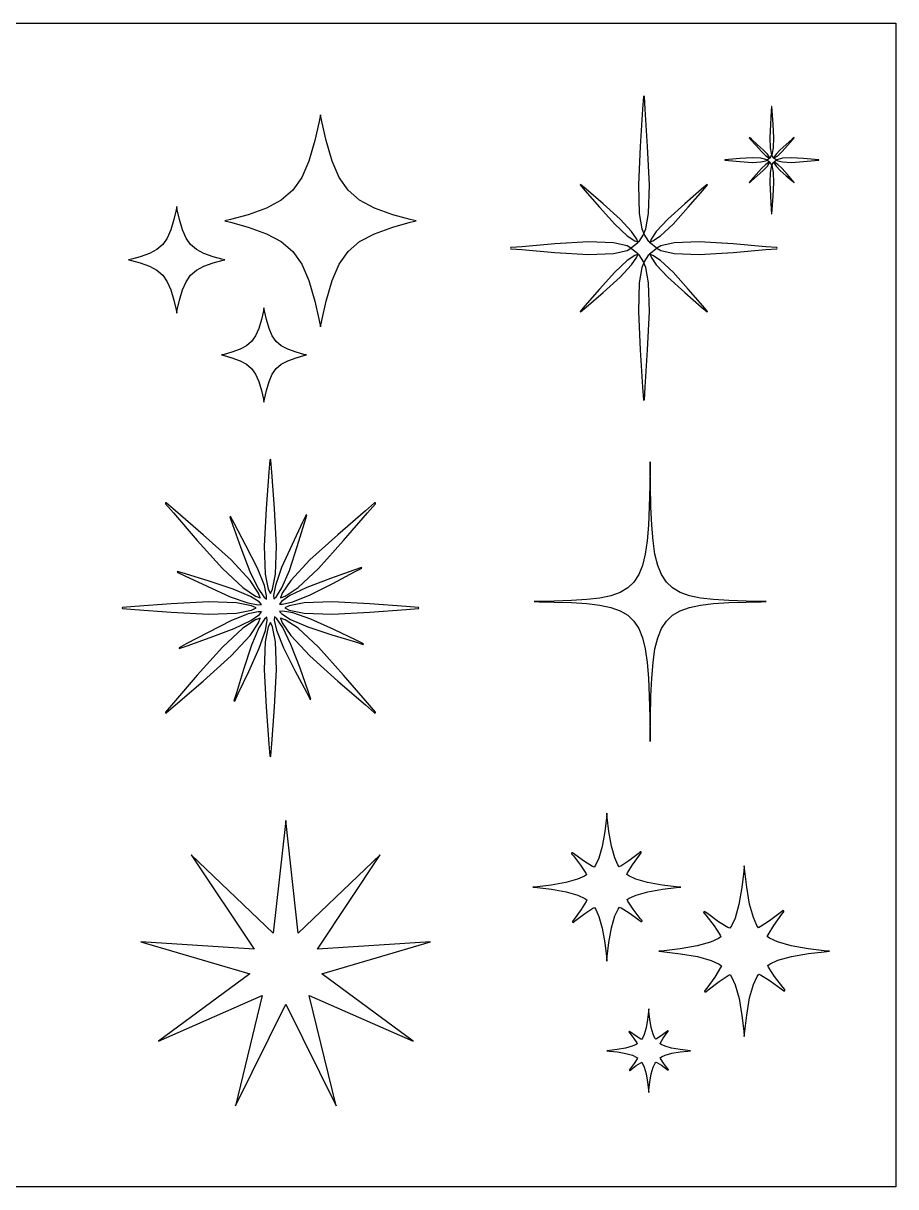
# Model space of a CAD drawing. Extents: x 0 to 265, y 0 to 176.
# Drawn here: x 132.3 to 264.6, y 0 to 176.4 of the extents above; entities that cross this region are included whole.
import ezdxf

# ---------------------------------------------------------------- set-up
doc = ezdxf.new("R2010")
doc.units = 0
doc.layers.get('0').update_dxf_attribs({"linetype": 'CONTINUOUS'})

msp = doc.modelspace()

# ---------------------------------------------------------------- linework, layer by layer
at = {"color": 7}
for p, q in [((0, 176.389), (264.583, 176.389)), ((264.583, 176.389), (264.583, 0)), ((264.583, 0), (0, 0))]:
    msp.add_line(p, q, dxfattribs=at)
at = {"color": 0}
for p, q in [((226.321, 165.278), (226.199, 163.39)), ((226.395, 165.358), (226.321, 165.3)), ((226.321, 165.3), (226.321, 165.278)), ((226.47, 165.3), (226.395, 165.358)), ((226.471, 165.278), (226.47, 165.3)), ((226.591, 163.39), (226.471, 165.278)), ((177.358, 162.491), (177.166, 161.514)), ((177.549, 161.514), (177.358, 162.491)), ((226.199, 163.39), (225.829, 157.725)), ((226.961, 157.725), (226.591, 163.39)), ((245.715, 163.111), (245.583, 161.107)), ((245.758, 163.778), (245.715, 163.111)), ((245.81, 163.78), (245.758, 163.78)), ((245.758, 163.78), (245.758, 163.778)), ((245.81, 163.778), (245.81, 163.78)), ((245.853, 163.111), (245.81, 163.778)), ((245.984, 161.107), (245.853, 163.111)), ((177.166, 161.514), (176.512, 158.594)), ((178.203, 158.594), (177.549, 161.514)), ((245.583, 161.107), (245.488, 159.041)), ((246.079, 159.041), (245.984, 161.107)), ((242.389, 159.063), (242.363, 159.038)), ((242.363, 159.038), (242.364, 159.037)), ((242.364, 159.037), (242.621, 158.738)), ((242.39, 159.062), (242.389, 159.063)), ((242.689, 158.802), (242.39, 159.062)), ((243.592, 158.026), (242.689, 158.802)), ((245.488, 159.041), (245.535, 157.508)), ((246.032, 157.508), (246.079, 159.041)), ((248.879, 158.802), (247.977, 158.026)), ((249.18, 159.062), (248.879, 158.802)), ((248.945, 158.738), (249.204, 159.037)), ((249.204, 159.038), (249.18, 159.063)), ((249.18, 159.063), (249.18, 159.062)), ((249.204, 159.037), (249.204, 159.038)), ((176.512, 158.594), (175.601, 155.469)), ((179.113, 155.469), (178.203, 158.594)), ((225.829, 157.725), (225.56, 151.883)), ((227.23, 151.883), (226.961, 157.725)), ((242.621, 158.738), (243.399, 157.835)), ((243.399, 157.835), (244.219, 156.924)), ((244.501, 157.207), (243.592, 158.026)), ((245.121, 156.542), (244.501, 157.207)), ((245.535, 157.508), (245.677, 156.687)), ((245.89, 156.687), (246.032, 157.508)), ((247.066, 157.207), (246.446, 156.542)), ((247.977, 158.026), (247.066, 157.207)), ((247.348, 156.924), (248.168, 157.835)), ((248.168, 157.835), (248.945, 158.738)), ((175.601, 155.469), (174.519, 153.002)), ((180.195, 153.002), (179.113, 155.469)), ((238.651, 155.671), (238.65, 155.671)), ((238.65, 155.671), (238.65, 155.611)), ((238.65, 155.611), (238.651, 155.611)), ((239.237, 155.721), (238.651, 155.671)), ((238.651, 155.611), (239.237, 155.563)), ((240.994, 155.871), (239.237, 155.721)), ((239.237, 155.563), (240.994, 155.414)), ((242.805, 155.979), (240.994, 155.871)), ((240.994, 155.414), (242.805, 155.305)), ((244.148, 155.926), (242.805, 155.979)), ((242.805, 155.305), (244.148, 155.357)), ((244.876, 155.758), (244.148, 155.926)), ((244.148, 155.357), (244.878, 155.525)), ((244.219, 156.924), (244.883, 156.305)), ((245.085, 155.641), (244.876, 155.758)), ((244.878, 155.525), (245.085, 155.641)), ((244.883, 156.305), (245.298, 156.028)), ((245.298, 155.257), (244.883, 154.98)), ((245.121, 155.662), (245.085, 155.641)), ((245.085, 155.641), (245.121, 155.622)), ((245.398, 156.129), (245.121, 156.542)), ((245.436, 155.907), (245.121, 155.662)), ((245.121, 155.622), (245.436, 155.375)), ((245.298, 156.028), (245.451, 155.976)), ((245.451, 155.308), (245.298, 155.257)), ((245.451, 155.976), (245.398, 156.129)), ((245.398, 155.156), (245.451, 155.308)), ((245.463, 155.936), (245.436, 155.907)), ((245.436, 155.375), (245.463, 155.346)), ((245.453, 155.975), (245.451, 155.976)), ((245.451, 155.976), (245.451, 155.973)), ((245.451, 155.973), (245.462, 155.94)), ((245.462, 155.344), (245.451, 155.312)), ((245.451, 155.312), (245.451, 155.308)), ((245.451, 155.308), (245.453, 155.309)), ((245.485, 155.964), (245.453, 155.975)), ((245.453, 155.309), (245.485, 155.321)), ((245.462, 155.94), (245.463, 155.936)), ((245.463, 155.346), (245.462, 155.344)), ((245.489, 155.962), (245.485, 155.964)), ((245.485, 155.321), (245.489, 155.321)), ((245.518, 155.997), (245.489, 155.962)), ((245.489, 155.321), (245.518, 155.289)), ((245.763, 156.393), (245.518, 155.997)), ((245.518, 155.289), (245.763, 154.89)), ((245.677, 156.687), (245.784, 156.439)), ((245.784, 156.439), (245.763, 156.393)), ((245.784, 156.439), (245.89, 156.687)), ((245.804, 156.393), (245.784, 156.439)), ((246.049, 155.997), (245.804, 156.393)), ((245.804, 154.89), (246.049, 155.289)), ((246.079, 155.962), (246.049, 155.997)), ((246.049, 155.289), (246.079, 155.321)), ((246.082, 155.964), (246.079, 155.962)), ((246.079, 155.321), (246.082, 155.321)), ((246.114, 155.975), (246.082, 155.964)), ((246.082, 155.321), (246.114, 155.309)), ((246.104, 155.936), (246.105, 155.94)), ((246.13, 155.907), (246.104, 155.936)), ((246.104, 155.346), (246.13, 155.375)), ((246.105, 155.344), (246.104, 155.346)), ((246.105, 155.94), (246.116, 155.973)), ((246.116, 155.312), (246.105, 155.344)), ((246.118, 155.976), (246.114, 155.975)), ((246.114, 155.309), (246.118, 155.308)), ((246.116, 155.973), (246.118, 155.976)), ((246.118, 155.308), (246.116, 155.312)), ((246.169, 156.127), (246.118, 155.976)), ((246.118, 155.976), (246.269, 156.028)), ((246.269, 155.257), (246.118, 155.308)), ((246.118, 155.308), (246.169, 155.156)), ((246.446, 155.662), (246.13, 155.907)), ((246.13, 155.375), (246.446, 155.622)), ((246.446, 156.542), (246.169, 156.127)), ((246.269, 156.028), (246.684, 156.305)), ((246.684, 154.98), (246.269, 155.257)), ((246.483, 155.641), (246.446, 155.662)), ((246.446, 155.622), (246.483, 155.641)), ((246.691, 155.758), (246.483, 155.641)), ((246.483, 155.641), (246.691, 155.525)), ((246.684, 156.305), (247.348, 156.924)), ((247.42, 155.926), (246.691, 155.758)), ((246.691, 155.525), (247.42, 155.357)), ((248.762, 155.979), (247.42, 155.926)), ((247.42, 155.357), (248.762, 155.305)), ((250.574, 155.871), (248.762, 155.979)), ((248.762, 155.305), (250.574, 155.414)), ((252.331, 155.721), (250.574, 155.871)), ((250.574, 155.414), (252.331, 155.563)), ((252.917, 155.671), (252.331, 155.721)), ((252.331, 155.563), (252.917, 155.611)), ((252.917, 155.611), (252.917, 155.671)), ((252.917, 155.671), (252.917, 155.671)), ((252.917, 155.611), (252.917, 155.611)), ((244.219, 154.36), (243.399, 153.45)), ((243.592, 153.259), (244.501, 154.079)), ((244.883, 154.98), (244.219, 154.36)), ((244.501, 154.079), (245.121, 154.741)), ((245.121, 154.741), (245.398, 155.156)), ((245.535, 153.775), (245.488, 152.243)), ((245.677, 154.597), (245.535, 153.775)), ((245.784, 154.843), (245.677, 154.597)), ((245.763, 154.89), (245.784, 154.843)), ((245.784, 154.843), (245.804, 154.89)), ((245.89, 154.597), (245.784, 154.843)), ((246.032, 153.775), (245.89, 154.597)), ((246.079, 152.243), (246.032, 153.775)), ((246.169, 155.156), (246.446, 154.741)), ((246.446, 154.741), (247.066, 154.079)), ((247.348, 154.36), (246.684, 154.98)), ((247.066, 154.079), (247.977, 153.259)), ((248.168, 153.45), (247.348, 154.36)), ((174.519, 153.002), (173.162, 151.074)), ((181.554, 151.074), (180.195, 153.002)), ((216.805, 151.955), (216.732, 151.885)), ((216.732, 151.885), (216.734, 151.882)), ((216.734, 151.882), (217.466, 151.034)), ((216.807, 151.953), (216.805, 151.955)), ((217.654, 151.222), (216.807, 151.953)), ((225.56, 151.883), (225.69, 147.555)), ((227.101, 147.555), (227.23, 151.883)), ((235.985, 151.953), (235.136, 151.222)), ((235.324, 151.034), (236.057, 151.882)), ((235.986, 151.955), (235.985, 151.953)), ((236.057, 151.883), (235.986, 151.955)), ((236.057, 151.882), (236.057, 151.883)), ((242.364, 152.247), (242.363, 152.247)), ((242.363, 152.247), (242.389, 152.221)), ((242.623, 152.547), (242.364, 152.247)), ((242.389, 152.221), (242.39, 152.221)), ((242.39, 152.221), (242.689, 152.481)), ((243.399, 153.45), (242.623, 152.547)), ((242.689, 152.481), (243.592, 153.259)), ((245.488, 152.243), (245.583, 150.177)), ((245.984, 150.177), (246.079, 152.243)), ((247.977, 153.259), (248.879, 152.481)), ((248.944, 152.547), (248.168, 153.45)), ((248.879, 152.481), (249.18, 152.221)), ((249.204, 152.247), (248.944, 152.547)), ((249.18, 152.221), (249.204, 152.247)), ((249.18, 152.221), (249.18, 152.221)), ((249.204, 152.247), (249.204, 152.247)), ((173.162, 151.074), (171.42, 149.571)), ((183.296, 149.571), (181.554, 151.074)), ((217.466, 151.034), (219.661, 148.486)), ((220.202, 149.027), (217.654, 151.222)), ((235.136, 151.222), (232.588, 149.027)), ((233.13, 148.486), (235.324, 151.034)), ((245.583, 150.177), (245.714, 148.172)), ((245.853, 148.172), (245.984, 150.177)), ((155.552, 148.594), (155.455, 148.103)), ((155.647, 148.103), (155.552, 148.594)), ((169.192, 148.373), (166.369, 147.366)), ((171.42, 149.571), (169.192, 148.373)), ((185.524, 148.373), (183.296, 149.571)), ((188.346, 147.366), (185.524, 148.373)), ((219.661, 148.486), (221.977, 145.915)), ((222.774, 146.71), (220.202, 149.027)), ((232.588, 149.027), (230.017, 146.71)), ((230.813, 145.915), (233.13, 148.486)), ((245.714, 148.172), (245.758, 147.504)), ((245.81, 147.504), (245.853, 148.172)), ((155.126, 146.634), (154.668, 145.063)), ((155.455, 148.103), (155.126, 146.634)), ((155.976, 146.634), (155.647, 148.103)), ((156.434, 145.063), (155.976, 146.634)), ((163.733, 146.643), (162.848, 146.429)), ((162.848, 146.429), (163.733, 146.217)), ((166.369, 147.366), (163.733, 146.643)), ((190.982, 146.643), (188.346, 147.366)), ((191.868, 146.429), (190.982, 146.643)), ((190.982, 146.217), (191.868, 146.429)), ((224.524, 144.837), (222.774, 146.71)), ((225.69, 147.555), (226.094, 145.235)), ((226.698, 145.235), (227.101, 147.555)), ((230.017, 146.71), (228.267, 144.837)), ((245.758, 147.504), (245.758, 147.504)), ((245.758, 147.504), (245.81, 147.504)), ((245.81, 147.504), (245.81, 147.504)), ((154.668, 145.063), (154.124, 143.823)), ((156.978, 143.823), (156.434, 145.063)), ((163.733, 146.217), (166.369, 145.495)), ((166.369, 145.495), (169.192, 144.486)), ((185.524, 144.486), (188.346, 145.495)), ((188.346, 145.495), (190.982, 146.217)), ((221.977, 145.915), (223.851, 144.165)), ((225.306, 143.666), (224.524, 144.837)), ((226.094, 145.235), (226.397, 144.534)), ((226.397, 144.534), (226.698, 145.235)), ((228.267, 144.837), (227.485, 143.666)), ((228.939, 144.165), (230.813, 145.915)), ((154.124, 143.823), (153.44, 142.853)), ((157.66, 142.853), (156.978, 143.823)), ((169.192, 144.486), (171.42, 143.29)), ((171.42, 143.29), (173.162, 141.785)), ((181.554, 141.785), (183.296, 143.29)), ((183.296, 143.29), (185.524, 144.486)), ((212.87, 142.938), (207.905, 142.517)), ((217.989, 143.246), (212.87, 142.938)), ((221.784, 143.097), (217.989, 143.246)), ((223.842, 142.624), (221.784, 143.097)), ((223.851, 144.165), (225.022, 143.382)), ((225.414, 143.039), (224.531, 142.35)), ((225.022, 143.382), (225.453, 143.236)), ((225.453, 143.236), (225.306, 143.666)), ((225.491, 143.12), (225.414, 143.039)), ((225.461, 143.233), (225.453, 143.236)), ((225.453, 143.236), (225.455, 143.226)), ((225.455, 143.226), (225.488, 143.13)), ((225.554, 143.2), (225.461, 143.233)), ((225.488, 143.13), (225.491, 143.12)), ((225.564, 143.197), (225.554, 143.2)), ((225.647, 143.291), (225.564, 143.197)), ((226.34, 144.406), (225.647, 143.291)), ((226.397, 144.534), (226.34, 144.406)), ((226.452, 144.406), (226.397, 144.534)), ((227.142, 143.291), (226.452, 144.406)), ((227.226, 143.197), (227.142, 143.291)), ((227.236, 143.2), (227.226, 143.197)), ((227.329, 143.233), (227.236, 143.2)), ((227.299, 143.12), (227.302, 143.13)), ((227.375, 143.039), (227.299, 143.12)), ((227.302, 143.13), (227.335, 143.226)), ((227.339, 143.236), (227.329, 143.233)), ((227.335, 143.226), (227.339, 143.236)), ((227.485, 143.666), (227.339, 143.236)), ((227.339, 143.236), (227.768, 143.382)), ((228.258, 142.35), (227.375, 143.039)), ((227.768, 143.382), (228.939, 144.165)), ((231.006, 143.097), (228.947, 142.623)), ((234.801, 143.246), (231.006, 143.097)), ((239.921, 142.938), (234.801, 143.246)), ((244.886, 142.517), (239.921, 142.938)), ((151.444, 141.494), (150.024, 140.987)), ((152.565, 142.096), (151.444, 141.494)), ((153.44, 142.853), (152.565, 142.096)), ((158.537, 142.096), (157.66, 142.853)), ((159.657, 141.494), (158.537, 142.096)), ((161.076, 140.987), (159.657, 141.494)), ((173.162, 141.785), (174.519, 139.858)), ((180.195, 139.858), (181.554, 141.785)), ((206.23, 142.376), (206.179, 142.294)), ((206.179, 142.294), (206.23, 142.208)), ((206.25, 142.378), (206.23, 142.376)), ((206.23, 142.208), (206.25, 142.206)), ((207.905, 142.517), (206.25, 142.378)), ((206.25, 142.206), (207.905, 142.069)), ((207.905, 142.069), (212.87, 141.647)), ((212.87, 141.647), (217.989, 141.34)), ((217.989, 141.34), (221.784, 141.489)), ((221.784, 141.489), (223.842, 141.961)), ((224.43, 142.292), (223.842, 142.624)), ((223.842, 141.961), (224.43, 142.292)), ((225.022, 141.204), (223.851, 140.422)), ((224.531, 142.35), (224.43, 142.292)), ((224.43, 142.292), (224.531, 142.236)), ((224.531, 142.236), (225.414, 141.546)), ((225.453, 141.35), (225.022, 141.204)), ((225.306, 140.921), (225.453, 141.35)), ((225.414, 141.546), (225.491, 141.464)), ((225.455, 141.359), (225.453, 141.35)), ((225.453, 141.35), (225.461, 141.354)), ((225.488, 141.456), (225.455, 141.359)), ((225.461, 141.354), (225.554, 141.385)), ((225.491, 141.464), (225.488, 141.456)), ((225.554, 141.385), (225.564, 141.388)), ((225.564, 141.388), (225.647, 141.295)), ((225.647, 141.295), (226.34, 140.179)), ((226.452, 140.179), (227.142, 141.295)), ((227.142, 141.295), (227.226, 141.388)), ((227.226, 141.388), (227.236, 141.385)), ((227.236, 141.385), (227.329, 141.354)), ((227.299, 141.464), (227.375, 141.546)), ((227.302, 141.456), (227.299, 141.464)), ((227.335, 141.359), (227.302, 141.456)), ((227.329, 141.354), (227.339, 141.35)), ((227.339, 141.35), (227.335, 141.359)), ((227.768, 141.204), (227.339, 141.35)), ((227.339, 141.35), (227.485, 140.921)), ((227.375, 141.546), (228.258, 142.236)), ((228.939, 140.422), (227.768, 141.204)), ((228.36, 142.292), (228.258, 142.35)), ((228.258, 142.236), (228.36, 142.292)), ((228.947, 142.623), (228.36, 142.292)), ((228.36, 142.292), (228.947, 141.961)), ((228.947, 141.961), (231.006, 141.489)), ((231.006, 141.489), (234.801, 141.34)), ((234.801, 141.34), (239.921, 141.647)), ((239.921, 141.647), (244.886, 142.069)), ((246.542, 142.378), (244.886, 142.517)), ((244.886, 142.069), (246.542, 142.206)), ((246.56, 142.376), (246.542, 142.378)), ((246.542, 142.206), (246.561, 142.208)), ((246.612, 142.294), (246.56, 142.376)), ((246.561, 142.208), (246.612, 142.294)), ((148.699, 140.623), (148.255, 140.516)), ((148.255, 140.516), (148.699, 140.41)), ((150.024, 140.987), (148.699, 140.623)), ((148.699, 140.41), (150.024, 140.046)), ((150.024, 140.046), (151.444, 139.539)), ((151.444, 139.539), (152.565, 138.937)), ((158.537, 138.937), (159.657, 139.539)), ((159.657, 139.539), (161.076, 140.046)), ((162.402, 140.623), (161.076, 140.987)), ((161.076, 140.046), (162.402, 140.41)), ((162.848, 140.516), (162.402, 140.623)), ((162.402, 140.41), (162.848, 140.516)), ((174.519, 139.858), (175.601, 137.392)), ((179.113, 137.392), (180.195, 139.858)), ((223.851, 140.422), (221.977, 138.672)), ((222.774, 137.875), (224.524, 139.75)), ((224.524, 139.75), (225.306, 140.921)), ((226.094, 139.351), (225.69, 137.032)), ((226.397, 140.05), (226.094, 139.351)), ((226.34, 140.179), (226.397, 140.05)), ((226.397, 140.05), (226.452, 140.179)), ((226.698, 139.351), (226.397, 140.05)), ((227.101, 137.032), (226.698, 139.351)), ((227.485, 140.921), (228.267, 139.75)), ((228.267, 139.75), (230.017, 137.875)), ((230.813, 138.672), (228.939, 140.422)), ((152.565, 138.937), (153.44, 138.181)), ((153.44, 138.181), (154.124, 137.211)), ((156.978, 137.211), (157.66, 138.181)), ((157.66, 138.181), (158.537, 138.937)), ((221.977, 138.672), (219.661, 136.099)), ((220.202, 135.559), (222.774, 137.875)), ((230.017, 137.875), (232.588, 135.559)), ((233.13, 136.099), (230.813, 138.672)), ((154.124, 137.211), (154.668, 135.971)), ((154.668, 135.971), (155.126, 134.4)), ((155.976, 134.4), (156.434, 135.971)), ((156.434, 135.971), (156.978, 137.211)), ((175.601, 137.392), (176.512, 134.267)), ((178.203, 134.267), (179.113, 137.392)), ((219.661, 136.099), (217.466, 133.551)), ((225.69, 137.032), (225.56, 132.702)), ((227.23, 132.702), (227.101, 137.032)), ((235.324, 133.551), (233.13, 136.099)), ((155.126, 134.4), (155.455, 132.931)), ((155.647, 132.931), (155.976, 134.4)), ((176.512, 134.267), (177.166, 131.346)), ((177.549, 131.346), (178.203, 134.267)), ((217.654, 133.365), (220.202, 135.559)), ((232.588, 135.559), (235.136, 133.365)), ((155.455, 132.931), (155.552, 132.439)), ((155.552, 132.439), (155.647, 132.931)), ((168.701, 132.793), (168.41, 131.498)), ((168.786, 133.227), (168.701, 132.793)), ((168.87, 132.795), (168.786, 133.227)), ((169.161, 131.498), (168.87, 132.795)), ((216.734, 132.702), (216.732, 132.702)), ((216.732, 132.702), (216.804, 132.631)), ((217.466, 133.551), (216.734, 132.702)), ((216.804, 132.631), (216.807, 132.632)), ((216.807, 132.632), (217.654, 133.365)), ((225.56, 132.702), (225.829, 126.862)), ((226.961, 126.862), (227.23, 132.702)), ((235.136, 133.365), (235.985, 132.632)), ((236.057, 132.702), (235.324, 133.551)), ((235.985, 132.632), (235.986, 132.631)), ((235.986, 132.631), (236.057, 132.702)), ((236.057, 132.702), (236.057, 132.702)), ((168.41, 131.498), (168.006, 130.11)), ((169.565, 130.11), (169.161, 131.498)), ((177.166, 131.346), (177.358, 130.368)), ((177.358, 130.368), (177.549, 131.346)), ((167.527, 129.015), (166.923, 128.16)), ((168.006, 130.11), (167.527, 129.015)), ((170.045, 129.015), (169.565, 130.11)), ((170.648, 128.16), (170.045, 129.015)), ((166.15, 127.492), (165.161, 126.962)), ((166.923, 128.16), (166.15, 127.492)), ((171.421, 127.492), (170.648, 128.16)), ((172.411, 126.962), (171.421, 127.492)), ((162.738, 126.192), (162.345, 126.097)), ((162.345, 126.097), (162.738, 126.004)), ((163.908, 126.514), (162.738, 126.192)), ((162.738, 126.004), (163.908, 125.683)), ((165.161, 126.962), (163.908, 126.514)), ((163.908, 125.683), (165.161, 125.235)), ((173.663, 126.514), (172.411, 126.962)), ((172.411, 125.235), (173.663, 125.683)), ((174.833, 126.192), (173.663, 126.514)), ((173.663, 125.683), (174.833, 126.004)), ((175.227, 126.097), (174.833, 126.192)), ((174.833, 126.004), (175.227, 126.097)), ((225.829, 126.862), (226.199, 121.196)), ((226.591, 121.196), (226.961, 126.862)), ((165.161, 125.235), (166.15, 124.703)), ((166.15, 124.703), (166.923, 124.036)), ((166.923, 124.036), (167.527, 123.18)), ((170.045, 123.18), (170.648, 124.036)), ((170.648, 124.036), (171.421, 124.703)), ((171.421, 124.703), (172.411, 125.235)), ((167.527, 123.18), (168.006, 122.084)), ((168.006, 122.084), (168.41, 120.698)), ((169.161, 120.698), (169.565, 122.084)), ((169.565, 122.084), (170.045, 123.18)), ((168.41, 120.698), (168.701, 119.403)), ((168.87, 119.402), (169.161, 120.698)), ((226.199, 121.196), (226.321, 119.306)), ((226.471, 119.306), (226.591, 121.196)), ((168.701, 119.403), (168.786, 118.967)), ((168.786, 118.967), (168.87, 119.402)), ((226.321, 119.306), (226.321, 119.286)), ((226.321, 119.286), (226.395, 119.228)), ((226.395, 119.228), (226.47, 119.286)), ((226.47, 119.286), (226.471, 119.306)), ((169.686, 110.176), (169.551, 108.333)), ((169.769, 110.254), (169.686, 110.196)), ((169.686, 110.196), (169.686, 110.176)), ((169.852, 110.196), (169.769, 110.254)), ((169.853, 110.176), (169.852, 110.196)), ((169.987, 108.333), (169.853, 110.176)), ((227.341, 109.896), (227.329, 108.988)), ((227.35, 108.988), (227.341, 109.896)), ((169.551, 108.333), (169.138, 102.806)), ((170.399, 102.806), (169.987, 108.333)), ((227.329, 108.988), (227.289, 106.261)), ((227.39, 106.261), (227.35, 108.988)), ((227.289, 106.261), (227.215, 103.072)), ((227.464, 103.072), (227.39, 106.261)), ((153.855, 103.663), (153.837, 103.565)), ((153.837, 103.565), (153.851, 103.548)), ((153.851, 103.548), (155.058, 102.151)), ((153.953, 103.68), (153.855, 103.663)), ((153.97, 103.666), (153.953, 103.68)), ((155.367, 102.459), (153.97, 103.666)), ((159.567, 98.8413), (155.367, 102.459)), ((169.138, 102.806), (168.839, 97.1063)), ((170.698, 97.1063), (170.399, 102.806)), ((184.171, 102.459), (179.97, 98.8413)), ((185.569, 103.666), (184.171, 102.459)), ((184.48, 102.151), (185.688, 103.548)), ((185.584, 103.68), (185.569, 103.666)), ((185.682, 103.663), (185.584, 103.68)), ((185.7, 103.565), (185.682, 103.663)), ((185.688, 103.548), (185.7, 103.565)), ((227.215, 103.072), (227.094, 100.302)), ((227.587, 100.302), (227.464, 103.072)), ((155.058, 102.151), (158.676, 97.9495)), ((163.721, 101.611), (163.617, 101.565)), ((163.617, 101.565), (163.619, 101.563)), ((163.619, 101.563), (164.036, 100.39)), ((163.722, 101.608), (163.721, 101.611)), ((164.306, 100.509), (163.722, 101.608)), ((174.654, 100.741), (173.046, 97.3667)), ((173.839, 97.0594), (174.929, 100.636)), ((175.189, 101.866), (174.654, 100.741)), ((174.929, 100.636), (175.295, 101.826)), ((175.295, 101.829), (175.189, 101.869)), ((175.189, 101.869), (175.189, 101.866)), ((175.295, 101.826), (175.295, 101.829)), ((180.862, 97.9495), (184.48, 102.151)), ((163.81, 95.0225), (159.567, 98.8413)), ((164.036, 100.39), (165.285, 96.8664)), ((166.063, 97.2097), (164.306, 100.509)), ((179.97, 98.8413), (175.729, 95.0225)), ((227.094, 100.302), (226.897, 97.9191)), ((227.783, 97.9191), (227.587, 100.302)), ((158.676, 97.9495), (162.495, 93.708)), ((167.798, 93.7754), (166.063, 97.2097)), ((168.839, 97.1063), (168.983, 92.8825)), ((170.553, 92.8825), (170.698, 97.1063)), ((173.046, 97.3667), (171.468, 93.8583)), ((172.636, 93.4036), (173.839, 97.0594)), ((177.043, 93.708), (180.862, 97.9495)), ((226.897, 97.9191), (226.603, 95.8963)), ((228.078, 95.8963), (227.783, 97.9191)), ((165.285, 96.8664), (166.65, 93.2699)), ((226.603, 95.8963), (226.186, 94.2012)), ((228.495, 94.2012), (228.078, 95.8963)), ((162.495, 93.708), (165.584, 90.8237)), ((166.695, 91.9332), (163.81, 95.0225)), ((168.856, 91.1296), (167.798, 93.7754)), ((171.468, 93.8583), (170.528, 91.1669)), ((175.729, 95.0225), (172.845, 91.9332)), ((173.954, 90.8237), (177.043, 93.708)), ((183.585, 93.8996), (182.411, 93.4819)), ((182.529, 93.212), (183.63, 93.7962)), ((183.586, 93.901), (183.585, 93.8996)), ((183.632, 93.7976), (183.586, 93.901)), ((183.63, 93.7962), (183.632, 93.7976)), ((226.186, 94.2012), (225.619, 92.8038)), ((229.06, 92.8038), (228.495, 94.2012)), ((155.691, 93.2737), (155.649, 93.1693)), ((155.649, 93.1693), (155.652, 93.1679)), ((155.652, 93.1679), (156.777, 92.6345)), ((155.692, 93.2727), (155.691, 93.2737)), ((156.883, 92.9086), (155.692, 93.2727)), ((156.777, 92.6345), (160.152, 91.0262)), ((160.457, 91.8185), (156.883, 92.9086)), ((164.113, 90.617), (160.457, 91.8185)), ((166.65, 93.2699), (167.889, 90.7023)), ((167.983, 90.0038), (166.695, 91.9332)), ((168.983, 92.8825), (169.438, 90.6074)), ((170.098, 90.6074), (170.553, 92.8825)), ((171.515, 90.7838), (172.636, 93.4036)), ((172.845, 91.9332), (171.556, 90.0038)), ((178.887, 92.232), (175.289, 90.8678)), ((182.411, 93.4819), (178.887, 92.232)), ((179.231, 91.4548), (182.529, 93.212)), ((225.619, 92.8038), (224.881, 91.6753)), ((229.8, 91.6753), (229.06, 92.8038)), ((160.152, 91.0262), (163.66, 89.4486)), ((166.733, 89.4955), (164.113, 90.617)), ((165.584, 90.8237), (167.514, 89.5368)), ((167.889, 90.7023), (168.788, 89.4221)), ((168.223, 89.2955), (167.983, 90.0038)), ((169.195, 89.6027), (168.856, 91.1296)), ((169.438, 90.6074), (169.769, 89.9365)), ((169.769, 89.9365), (170.098, 90.6074)), ((170.528, 91.1669), (170.259, 89.6264)), ((170.674, 89.4637), (171.515, 90.7838)), ((171.556, 90.0038), (171.316, 89.2955)), ((172.023, 89.5354), (173.954, 90.8237)), ((175.289, 90.8678), (172.722, 89.6288)), ((175.795, 89.7199), (179.231, 91.4548)), ((222.785, 90.103), (221.379, 89.5999)), ((223.944, 90.7852), (222.785, 90.103)), ((224.881, 91.6753), (223.944, 90.7852)), ((230.736, 90.7852), (229.8, 91.6753)), ((231.895, 90.103), (230.736, 90.7852)), ((233.302, 89.5999), (231.895, 90.103)), ((154.712, 88.3789), (149.184, 87.9669)), ((160.412, 88.6781), (154.712, 88.3789)), ((164.636, 88.5335), (160.412, 88.6781)), ((163.66, 89.4486), (166.351, 88.5088)), ((166.911, 88.0787), (164.636, 88.5335)), ((166.351, 88.5088), (167.892, 88.2385)), ((168.053, 88.6548), (166.733, 89.4955)), ((167.514, 89.5368), (168.223, 89.2955)), ((167.892, 88.2385), (168.395, 88.2826)), ((168.395, 88.2826), (168.053, 88.6548)), ((168.788, 89.4221), (169.175, 89.0986)), ((169.175, 89.0986), (169.195, 89.6027)), ((170.259, 89.6264), (170.303, 89.1233)), ((170.303, 89.1233), (170.674, 89.4637)), ((171.442, 88.7293), (171.119, 88.3433)), ((171.119, 88.3433), (171.622, 88.3225)), ((171.316, 89.2955), (172.023, 89.5354)), ((172.722, 89.6288), (171.442, 88.7293)), ((171.622, 88.3225), (173.149, 88.6615)), ((174.902, 88.5335), (172.627, 88.0787)), ((173.149, 88.6615), (175.795, 89.7199)), ((179.127, 88.6781), (174.902, 88.5335)), ((184.827, 88.3789), (179.127, 88.6781)), ((190.354, 87.9669), (184.827, 88.3789)), ((210.517, 88.7236), (209.763, 88.7099)), ((209.763, 88.7099), (210.517, 88.6975)), ((212.78, 88.7719), (210.517, 88.7236)), ((210.517, 88.6975), (212.78, 88.6492)), ((215.424, 88.8601), (212.78, 88.7719)), ((212.78, 88.6492), (215.424, 88.561)), ((217.723, 89.009), (215.424, 88.8601)), ((215.424, 88.561), (217.723, 88.4121)), ((219.699, 89.2447), (217.723, 89.009)), ((217.723, 88.4121), (219.699, 88.1765)), ((221.379, 89.5999), (219.699, 89.2447)), ((234.98, 89.2447), (233.302, 89.5999)), ((236.957, 89.009), (234.98, 89.2447)), ((234.98, 88.1765), (236.957, 88.4121)), ((239.255, 88.8601), (236.957, 89.009)), ((236.957, 88.4121), (239.255, 88.561)), ((241.901, 88.7719), (239.255, 88.8601)), ((239.255, 88.561), (241.901, 88.6492)), ((244.163, 88.7236), (241.901, 88.7719)), ((241.901, 88.6492), (244.163, 88.6975)), ((244.919, 88.7099), (244.163, 88.7236)), ((244.163, 88.6975), (244.919, 88.7099)), ((147.319, 87.8307), (147.263, 87.7478)), ((147.263, 87.7478), (147.319, 87.6653)), ((147.341, 87.8321), (147.319, 87.8307)), ((147.319, 87.6653), (147.341, 87.6639)), ((149.184, 87.9669), (147.341, 87.8321)), ((147.341, 87.6639), (149.184, 87.5302)), ((149.184, 87.5302), (154.712, 87.1181)), ((154.712, 87.1181), (160.412, 86.8193)), ((160.412, 86.8193), (164.636, 86.964)), ((166.388, 86.837), (163.743, 85.7772)), ((164.636, 86.964), (166.911, 87.4187)), ((167.915, 87.176), (166.388, 86.837)), ((166.816, 85.8696), (168.096, 86.7682)), ((167.582, 87.7478), (166.911, 88.0787)), ((166.911, 87.4187), (167.582, 87.7478)), ((168.42, 87.1541), (167.915, 87.176)), ((168.096, 86.7682), (168.42, 87.1541)), ((171.647, 87.2589), (171.146, 87.2148)), ((171.146, 87.2148), (171.485, 86.844)), ((171.485, 86.844), (172.805, 86.0033)), ((173.188, 86.9901), (171.647, 87.2589)), ((172.627, 88.0787), (171.957, 87.7478)), ((171.957, 87.7478), (172.627, 87.4187)), ((172.627, 87.4187), (174.902, 86.964)), ((175.878, 86.0503), (173.188, 86.9901)), ((174.902, 86.964), (179.127, 86.8193)), ((179.127, 86.8193), (184.827, 87.1181)), ((184.827, 87.1181), (190.354, 87.5302)), ((192.198, 87.8321), (190.354, 87.9669)), ((190.354, 87.5302), (192.198, 87.6639)), ((192.218, 87.8307), (192.198, 87.8321)), ((192.198, 87.6639), (192.218, 87.6653)), ((192.275, 87.7478), (192.218, 87.8307)), ((192.218, 87.6653), (192.275, 87.7478)), ((219.699, 88.1765), (221.379, 87.8209)), ((221.379, 87.8209), (222.785, 87.3181)), ((222.785, 87.3181), (223.944, 86.6359)), ((223.944, 86.6359), (224.881, 85.7458)), ((229.8, 85.7458), (230.736, 86.6359)), ((230.736, 86.6359), (231.895, 87.3181)), ((231.895, 87.3181), (233.302, 87.8209)), ((233.302, 87.8209), (234.98, 88.1765)), ((163.743, 85.7772), (160.307, 84.0437)), ((165.584, 84.6737), (162.495, 81.7894)), ((164.248, 84.6307), (166.816, 85.8696)), ((167.514, 85.9621), (165.584, 84.6737)), ((166.695, 83.5642), (167.983, 85.495)), ((168.023, 84.7136), (166.901, 82.0939)), ((168.223, 86.202), (167.514, 85.9621)), ((167.983, 85.495), (168.223, 86.202)), ((168.863, 86.0323), (168.023, 84.7136)), ((169.236, 86.3727), (168.863, 86.0323)), ((169.438, 84.8914), (168.983, 82.6149)), ((169.009, 84.3305), (169.28, 85.8711)), ((169.28, 85.8711), (169.236, 86.3727)), ((169.769, 85.561), (169.438, 84.8914)), ((170.098, 84.8914), (169.769, 85.561)), ((170.553, 82.6149), (170.098, 84.8914)), ((170.364, 86.3988), (170.342, 85.8957)), ((170.342, 85.8957), (170.681, 84.3689)), ((170.75, 86.0764), (170.364, 86.3988)), ((171.649, 84.7947), (170.75, 86.0764)), ((172.023, 85.9621), (171.316, 86.202)), ((171.316, 86.202), (171.556, 85.495)), ((171.556, 85.495), (172.845, 83.5642)), ((172.887, 82.2276), (171.649, 84.7947)), ((173.954, 84.6737), (172.023, 85.9621)), ((172.805, 86.0033), (175.424, 84.8815)), ((177.043, 81.7894), (173.954, 84.6737)), ((175.424, 84.8815), (179.08, 83.6785)), ((179.388, 84.4709), (175.878, 86.0503)), ((224.881, 85.7458), (225.619, 84.6169)), ((229.06, 84.6169), (229.8, 85.7458)), ((160.307, 84.0437), (157.008, 82.2854)), ((157.127, 82.0152), (160.65, 83.2651)), ((160.65, 83.2651), (164.248, 84.6307)), ((163.81, 80.4746), (166.695, 83.5642)), ((168.07, 81.6405), (169.009, 84.3305)), ((170.681, 84.3689), (171.741, 81.7231)), ((172.845, 83.5642), (175.729, 80.4746)), ((179.08, 83.6785), (182.655, 82.5885)), ((182.762, 82.8629), (179.388, 84.4709)), ((225.619, 84.6169), (226.186, 83.2196)), ((226.186, 83.2196), (226.603, 81.5248)), ((228.078, 81.5248), (228.495, 83.2196)), ((228.495, 83.2196), (229.06, 84.6169)), ((155.908, 81.7012), (155.906, 81.7012)), ((155.906, 81.7012), (155.951, 81.5979)), ((157.008, 82.2854), (155.908, 81.7012)), ((155.951, 81.5979), (155.954, 81.5979)), ((155.954, 81.5979), (157.127, 82.0152)), ((162.495, 81.7894), (158.676, 77.5476)), ((166.901, 82.0939), (165.698, 78.438)), ((166.492, 78.1308), (168.07, 81.6405)), ((168.983, 82.6149), (168.839, 78.3911)), ((170.698, 78.3911), (170.553, 82.6149)), ((171.741, 81.7231), (173.474, 78.2877)), ((174.253, 78.631), (172.887, 82.2276)), ((180.862, 77.5476), (177.043, 81.7894)), ((182.655, 82.5885), (183.847, 82.2233)), ((183.888, 82.3281), (182.762, 82.8629)), ((183.847, 82.2233), (183.848, 82.2233)), ((183.848, 82.2233), (183.89, 82.3281)), ((183.89, 82.3281), (183.888, 82.3281)), ((226.603, 81.5248), (226.897, 79.5016)), ((227.783, 79.5016), (228.078, 81.5248)), ((159.567, 76.6561), (163.81, 80.4746)), ((175.729, 80.4746), (179.97, 76.6561)), ((226.897, 79.5016), (227.094, 77.119)), ((227.587, 77.119), (227.783, 79.5016)), ((165.698, 78.438), (164.608, 74.8633)), ((164.884, 74.7557), (166.492, 78.1308)), ((168.839, 78.3911), (169.138, 72.6916)), ((170.399, 72.6916), (170.698, 78.3911)), ((173.474, 78.2877), (175.233, 74.9886)), ((175.501, 75.1071), (174.253, 78.631)), ((158.676, 77.5476), (155.058, 73.3474)), ((155.367, 73.0388), (159.567, 76.6561)), ((179.97, 76.6561), (184.171, 73.0388)), ((184.48, 73.3474), (180.862, 77.5476)), ((227.094, 77.119), (227.215, 74.3493)), ((227.464, 74.3493), (227.587, 77.119)), ((164.608, 74.8633), (164.244, 73.6713)), ((164.35, 73.63), (164.884, 74.7557)), ((175.233, 74.9886), (175.817, 73.8875)), ((175.92, 73.9331), (175.501, 75.1071)), ((227.215, 74.3493), (227.289, 71.1606)), ((227.39, 71.1606), (227.464, 74.3493)), ((155.058, 73.3474), (153.851, 71.9487)), ((153.97, 71.8301), (155.367, 73.0388)), ((164.244, 73.6713), (164.243, 73.6699)), ((164.243, 73.6699), (164.349, 73.6286)), ((164.349, 73.6286), (164.35, 73.63)), ((169.138, 72.6916), (169.551, 67.1643)), ((169.987, 67.1643), (170.399, 72.6916)), ((175.817, 73.8861), (175.92, 73.9316)), ((175.817, 73.8875), (175.817, 73.8861)), ((175.92, 73.9316), (175.92, 73.9331)), ((184.171, 73.0388), (185.569, 71.8301)), ((185.688, 71.9487), (184.48, 73.3474)), ((153.851, 71.9487), (153.837, 71.9335)), ((153.837, 71.9335), (153.855, 71.8358)), ((153.855, 71.8358), (153.953, 71.8178)), ((153.953, 71.8178), (153.97, 71.8301)), ((185.569, 71.8301), (185.584, 71.8178)), ((185.584, 71.8178), (185.682, 71.8358)), ((185.682, 71.8358), (185.7, 71.9335)), ((185.7, 71.9335), (185.688, 71.9487)), ((227.289, 71.1606), (227.329, 68.4332)), ((227.35, 68.4332), (227.39, 71.1606)), ((169.551, 67.1643), (169.686, 65.3203)), ((169.853, 65.3203), (169.987, 67.1643)), ((227.329, 68.4332), (227.341, 67.5238)), ((227.341, 67.5238), (227.35, 68.4332)), ((169.686, 65.3203), (169.686, 65.3009)), ((169.686, 65.3009), (169.769, 65.2431)), ((169.769, 65.2431), (169.852, 65.3009)), ((169.852, 65.3009), (169.853, 65.3203)), ((220.777, 56.6526), (220.704, 55.947)), ((220.847, 55.9551), (220.777, 56.6526)), ((172.088, 55.524), (170.193, 38.4404)), ((173.984, 38.4404), (172.088, 55.524)), ((220.704, 55.947), (220.452, 53.8304)), ((221.096, 53.8635), (220.847, 55.9551)), ((220.452, 53.8304), (220.07, 51.5676)), ((221.471, 51.6213), (221.096, 53.8635)), ((220.07, 51.5676), (219.56, 49.7939)), ((221.969, 49.856), (221.471, 51.6213)), ((170.193, 38.4404), (157.759, 50.3079)), ((157.759, 50.3079), (167.288, 36.0041)), ((186.417, 50.3079), (173.984, 38.4404)), ((176.888, 36.0041), (186.417, 50.3079)), ((215.448, 50.6166), (215.426, 50.4956)), ((215.426, 50.4956), (215.442, 50.4747)), ((215.442, 50.4747), (215.703, 50.1565)), ((215.568, 50.6416), (215.448, 50.6166)), ((215.588, 50.625), (215.568, 50.6416)), ((215.918, 50.3686), (215.588, 50.625)), ((215.703, 50.1565), (216.789, 48.744)), ((217.372, 49.3088), (215.918, 50.3686)), ((219.56, 49.7939), (219.069, 48.7468)), ((222.446, 48.8114), (221.969, 49.856)), ((224.101, 49.4069), (222.881, 48.6145)), ((225.513, 50.4927), (224.101, 49.4069)), ((224.667, 48.8227), (225.727, 50.2765)), ((225.833, 50.7531), (225.513, 50.4927)), ((225.727, 50.2765), (225.985, 50.6056)), ((225.852, 50.7697), (225.833, 50.7531)), ((225.974, 50.7478), (225.852, 50.7697)), ((226, 50.6278), (225.974, 50.7478)), ((225.985, 50.6056), (226, 50.6278)), ((216.789, 48.744), (217.581, 47.5245)), ((218.623, 48.5454), (217.372, 49.3088)), ((218.85, 48.4367), (218.623, 48.5454)), ((219.069, 48.7468), (218.85, 48.4367)), ((222.659, 48.4999), (222.446, 48.8114)), ((222.881, 48.6145), (222.659, 48.4999)), ((223.902, 47.5714), (224.667, 48.8227)), ((241.538, 47.8261), (241.248, 45.3898)), ((241.621, 48.6392), (241.538, 47.8261)), ((241.703, 47.836), (241.621, 48.6392)), ((241.99, 45.4283), (241.703, 47.836)), ((214.574, 46.1133), (212.331, 45.7383)), ((216.34, 46.6122), (214.574, 46.1133)), ((217.384, 47.0888), (216.34, 46.6122)), ((217.696, 47.3012), (217.384, 47.0888)), ((217.581, 47.5245), (217.696, 47.3012)), ((223.795, 47.3438), (223.902, 47.5714)), ((224.104, 47.1248), (223.795, 47.3438)), ((225.151, 46.6355), (224.104, 47.1248)), ((226.924, 46.1243), (225.151, 46.6355)), ((229.187, 45.7426), (226.924, 46.1243)), ((210.24, 45.4889), (209.543, 45.4173)), ((209.543, 45.4173), (210.248, 45.3457)), ((212.331, 45.7383), (210.24, 45.4889)), ((210.248, 45.3457), (212.365, 45.0935)), ((212.365, 45.0935), (214.628, 44.7118)), ((214.628, 44.7118), (216.402, 44.202)), ((216.402, 44.202), (217.449, 43.7127)), ((224.168, 43.7487), (225.213, 44.2253)), ((225.213, 44.2253), (226.978, 44.7227)), ((226.978, 44.7227), (229.222, 45.0991)), ((231.304, 45.4903), (229.187, 45.7426)), ((229.222, 45.0991), (231.312, 45.3471)), ((232.011, 45.4173), (231.304, 45.4903)), ((231.312, 45.3471), (232.011, 45.4173)), ((241.248, 45.3898), (240.808, 42.7838)), ((242.422, 42.8459), (241.99, 45.4283)), ((217.65, 43.265), (216.885, 42.0137)), ((217.449, 43.7127), (217.759, 43.4922)), ((217.759, 43.4922), (217.65, 43.265)), ((218.671, 42.2233), (218.894, 42.3376)), ((218.894, 42.3376), (219.107, 42.0275)), ((222.483, 42.091), (222.703, 42.3997)), ((222.703, 42.3997), (222.931, 42.2921)), ((223.858, 43.5349), (224.168, 43.7487)), ((223.973, 43.313), (223.858, 43.5349)), ((224.764, 42.0934), (223.973, 43.313)), ((240.808, 42.7838), (240.22, 40.7402)), ((242.997, 40.8132), (242.422, 42.8459)), ((216.885, 42.0137), (215.827, 40.5599)), ((216.039, 40.3447), (217.452, 41.4306)), ((217.452, 41.4306), (218.671, 42.2233)), ((219.107, 42.0275), (219.582, 40.9815)), ((219.582, 40.9815), (220.081, 39.2162)), ((221.484, 39.2698), (221.994, 41.045)), ((221.994, 41.045), (222.483, 42.091)), ((222.931, 42.2921), (224.181, 41.5286)), ((224.181, 41.5286), (225.635, 40.4689)), ((225.849, 40.6809), (224.764, 42.0934)), ((226.111, 40.3613), (225.849, 40.6809)), ((235.485, 41.6885), (235.458, 41.5491)), ((235.458, 41.5491), (235.478, 41.5258)), ((235.478, 41.5258), (235.778, 41.1579)), ((235.622, 41.7174), (235.485, 41.6885)), ((235.647, 41.698), (235.622, 41.7174)), ((236.026, 41.4031), (235.647, 41.698)), ((235.778, 41.1579), (237.03, 39.5319)), ((237.701, 40.1835), (236.026, 41.4031)), ((240.22, 40.7402), (239.656, 39.5344)), ((243.543, 39.6088), (242.997, 40.8132)), ((247.078, 41.5452), (245.451, 40.2953)), ((246.101, 39.6226), (247.322, 41.2983)), ((247.446, 41.8454), (247.078, 41.5452)), ((247.322, 41.2983), (247.618, 41.6775)), ((247.468, 41.8648), (247.446, 41.8454)), ((247.606, 41.8401), (247.468, 41.8648)), ((247.636, 41.7022), (247.606, 41.8401)), ((247.618, 41.6775), (247.636, 41.7022)), ((215.57, 40.229), (215.554, 40.2096)), ((215.554, 40.2096), (215.579, 40.09)), ((215.827, 40.5599), (215.57, 40.229)), ((215.579, 40.09), (215.7, 40.0664)), ((215.7, 40.0664), (215.721, 40.083)), ((215.721, 40.083), (216.039, 40.3447)), ((220.081, 39.2162), (220.456, 36.9743)), ((221.101, 37.0071), (221.484, 39.2698)), ((225.635, 40.4689), (225.965, 40.211)), ((225.965, 40.211), (225.985, 40.1959)), ((225.985, 40.1959), (226.104, 40.2223)), ((226.104, 40.2223), (226.126, 40.3419)), ((226.126, 40.3419), (226.111, 40.3613)), ((237.03, 39.5319), (237.942, 38.1275)), ((239.141, 39.303), (237.701, 40.1835)), ((239.404, 39.1777), (239.141, 39.303)), ((239.656, 39.5344), (239.404, 39.1777)), ((243.79, 39.2508), (243.543, 39.6088)), ((244.046, 39.3831), (243.79, 39.2508)), ((245.451, 40.2953), (244.046, 39.3831)), ((245.222, 38.1826), (246.101, 39.6226)), ((167.288, 36.0041), (150.134, 37.1038)), ((150.134, 37.1038), (166.63, 32.2695)), ((194.042, 37.1038), (176.888, 36.0041)), ((177.546, 32.2695), (194.042, 37.1038)), ((236.511, 37.0776), (234.479, 36.503)), ((237.716, 37.6245), (236.511, 37.0776)), ((238.074, 37.87), (237.716, 37.6245)), ((237.942, 38.1275), (238.074, 37.87)), ((245.098, 37.9194), (245.222, 38.1826)), ((245.453, 37.6671), (245.098, 37.9194)), ((246.659, 37.1038), (245.453, 37.6671)), ((248.703, 36.5167), (246.659, 37.1038)), ((220.456, 36.9743), (220.705, 34.8823)), ((220.848, 34.8905), (221.101, 37.0071)), ((229.488, 35.7851), (228.684, 35.7022)), ((228.684, 35.7022), (229.497, 35.6196)), ((231.895, 36.0715), (229.488, 35.7851)), ((229.497, 35.6196), (231.935, 35.3289)), ((234.479, 36.503), (231.895, 36.0715)), ((231.935, 35.3289), (234.541, 34.8892)), ((251.309, 36.0772), (248.703, 36.5167)), ((248.763, 34.9016), (251.347, 35.3342)), ((253.745, 35.7861), (251.309, 36.0772)), ((251.347, 35.3342), (253.755, 35.621)), ((254.56, 35.7022), (253.745, 35.7861)), ((253.755, 35.621), (254.56, 35.7022)), ((220.705, 34.8823), (220.777, 34.1836)), ((220.777, 34.1836), (220.848, 34.8905)), ((234.541, 34.8892), (236.584, 34.3008)), ((236.584, 34.3008), (237.79, 33.7371)), ((237.79, 33.7371), (238.146, 33.4836)), ((245.171, 33.5332), (245.528, 33.7798)), ((245.302, 33.2769), (245.171, 33.5332)), ((245.528, 33.7798), (246.731, 34.3269)), ((246.731, 34.3269), (248.763, 34.9016)), ((166.63, 32.2695), (152.783, 22.0858)), ((191.393, 22.0858), (177.546, 32.2695)), ((237.141, 31.7817), (235.92, 30.1074)), ((238.02, 33.2218), (237.141, 31.7817)), ((237.792, 31.1106), (239.196, 32.0228)), ((238.146, 33.4836), (238.02, 33.2218)), ((239.196, 32.0228), (239.454, 32.1538)), ((239.454, 32.1538), (239.699, 31.7968)), ((239.699, 31.7968), (240.246, 30.5925)), ((243.023, 30.6641), (243.586, 31.8699)), ((243.586, 31.8699), (243.84, 32.2254)), ((243.84, 32.2254), (244.101, 32.1014)), ((244.101, 32.1014), (245.541, 31.2222)), ((246.214, 31.874), (245.302, 33.2769)), ((247.464, 30.2466), (246.214, 31.874)), ((235.92, 30.1074), (235.625, 29.727)), ((236.165, 29.8593), (237.792, 31.1106)), ((240.246, 30.5925), (240.821, 28.5598)), ((242.434, 28.6218), (243.023, 30.6641)), ((245.541, 31.2222), (247.217, 30.0013)), ((247.217, 30.0013), (247.598, 29.705)), ((247.766, 29.8786), (247.464, 30.2466)), ((152.783, 22.0858), (168.526, 28.9857)), ((168.526, 28.9857), (164.463, 12.2838)), ((179.713, 12.2838), (175.65, 28.9857)), ((175.65, 28.9857), (191.393, 22.0858)), ((235.625, 29.727), (235.606, 29.7036)), ((235.606, 29.7036), (235.635, 29.5658)), ((235.635, 29.5658), (235.774, 29.5396)), ((235.774, 29.5396), (235.797, 29.5576)), ((235.797, 29.5576), (236.165, 29.8593)), ((240.821, 28.5598), (241.252, 25.976)), ((241.995, 26.016), (242.434, 28.6218)), ((247.598, 29.705), (247.621, 29.6871)), ((247.621, 29.6871), (247.759, 29.7174)), ((247.759, 29.7174), (247.784, 29.8566)), ((247.784, 29.8566), (247.766, 29.8786)), ((164.463, 12.2838), (172.088, 27.6889)), ((172.088, 27.6889), (179.713, 12.2838)), ((227.084, 26.5672), (226.942, 25.3724)), ((227.125, 26.9655), (227.084, 26.5672)), ((227.166, 26.5727), (227.125, 26.9655)), ((227.306, 25.3917), (227.166, 26.5727)), ((226.942, 25.3724), (226.727, 24.0936)), ((227.517, 24.1253), (227.306, 25.3917)), ((241.252, 25.976), (241.538, 23.5686)), ((241.704, 23.5782), (241.995, 26.016)), ((224.19, 23.5617), (224.108, 23.4776)), ((224.108, 23.4776), (224.11, 23.4735)), ((224.11, 23.4735), (224.258, 23.293)), ((224.193, 23.559), (224.19, 23.5617)), ((224.379, 23.4142), (224.193, 23.559)), ((224.258, 23.293), (224.87, 22.4937)), ((225.203, 22.8162), (224.379, 23.4142)), ((226.439, 23.0918), (226.162, 22.4992)), ((226.727, 24.0936), (226.439, 23.0918)), ((227.798, 23.1276), (227.517, 24.1253)), ((228.065, 22.5378), (227.798, 23.1276)), ((229.802, 23.4831), (229.003, 22.8713)), ((229.324, 22.5392), (229.921, 23.3619)), ((229.984, 23.6306), (229.802, 23.4831)), ((229.921, 23.3619), (230.068, 23.5479)), ((229.995, 23.6402), (229.984, 23.6306)), ((230.062, 23.6279), (229.995, 23.6402)), ((230.076, 23.5603), (230.062, 23.6279)), ((230.068, 23.5479), (230.076, 23.5603)), ((241.538, 23.5686), (241.621, 22.7638)), ((241.621, 22.7638), (241.704, 23.5782)), ((224.613, 21.2907), (223.617, 21.0082)), ((225.205, 21.558), (224.613, 21.2907)), ((224.87, 22.4937), (225.316, 21.8047)), ((225.91, 22.3862), (225.203, 22.8162)), ((225.381, 21.6779), (225.205, 21.558)), ((225.316, 21.8047), (225.381, 21.6779)), ((226.04, 22.3242), (225.91, 22.3862)), ((226.162, 22.4992), (226.04, 22.3242)), ((228.187, 22.3614), (228.065, 22.5378)), ((228.312, 22.4262), (228.187, 22.3614)), ((229.003, 22.8713), (228.312, 22.4262)), ((228.834, 21.7027), (228.895, 21.8323)), ((229.008, 21.5801), (228.834, 21.7027)), ((228.895, 21.8323), (229.324, 22.5392)), ((229.599, 21.3031), (229.008, 21.5801)), ((230.602, 21.0151), (229.599, 21.3031)), ((221.17, 20.6554), (220.777, 20.6155)), ((220.777, 20.6155), (221.175, 20.5755)), ((222.351, 20.7973), (221.17, 20.6554)), ((221.175, 20.5755), (222.37, 20.4336)), ((223.617, 21.0082), (222.351, 20.7973)), ((222.37, 20.4336), (223.647, 20.2172)), ((223.647, 20.2172), (224.649, 19.9306)), ((224.649, 19.9306), (225.242, 19.6536)), ((225.242, 19.6536), (225.417, 19.5296)), ((225.417, 19.5296), (225.355, 19.4014)), ((228.87, 19.5544), (229.045, 19.6742)), ((228.933, 19.429), (228.87, 19.5544)), ((229.379, 18.7399), (228.933, 19.429)), ((229.045, 19.6742), (229.635, 19.943)), ((229.635, 19.943), (230.633, 20.2241)), ((231.88, 20.8001), (230.602, 21.0151)), ((230.633, 20.2241), (231.899, 20.4363)), ((233.075, 20.6568), (231.88, 20.8001)), ((231.899, 20.4363), (233.08, 20.5755)), ((233.474, 20.6155), (233.075, 20.6568)), ((233.08, 20.5755), (233.474, 20.6155)), ((224.183, 17.6844), (224.181, 17.683)), ((224.181, 17.683), (224.265, 17.6003)), ((224.328, 17.8718), (224.183, 17.6844)), ((224.268, 17.6017), (224.448, 17.7505)), ((224.926, 18.6945), (224.328, 17.8718)), ((224.448, 17.7505), (225.247, 18.3624)), ((225.355, 19.4014), (224.926, 18.6945)), ((225.247, 18.3624), (225.938, 18.8075)), ((225.938, 18.8075), (226.065, 18.8709)), ((226.065, 18.8709), (226.184, 18.6958)), ((226.184, 18.6958), (226.452, 18.106)), ((226.452, 18.106), (226.733, 17.1097)), ((227.524, 17.14), (227.81, 18.1419)), ((227.81, 18.1419), (228.087, 18.7344)), ((228.087, 18.7344), (228.211, 18.9081)), ((228.211, 18.9081), (228.34, 18.8474)), ((228.34, 18.8474), (229.047, 18.4175)), ((229.047, 18.4175), (229.871, 17.8194)), ((229.99, 17.9407), (229.379, 18.7399)), ((229.871, 17.8194), (230.058, 17.6734)), ((230.139, 17.7588), (229.99, 17.9407)), ((230.058, 17.6734), (230.059, 17.672)), ((230.059, 17.672), (230.141, 17.756)), ((230.141, 17.756), (230.139, 17.7588)), ((224.265, 17.6003), (224.268, 17.6017)), ((226.733, 17.1097), (226.944, 15.8433)), ((227.307, 15.8626), (227.524, 17.14)), ((226.944, 15.8433), (227.086, 14.6623)), ((227.086, 14.6623), (227.125, 14.2682)), ((227.125, 14.2682), (227.166, 14.6678)), ((227.166, 14.6678), (227.307, 15.8626))]:
    msp.add_line(p, q, dxfattribs=at)

doc.saveas('drawing.dxf')
